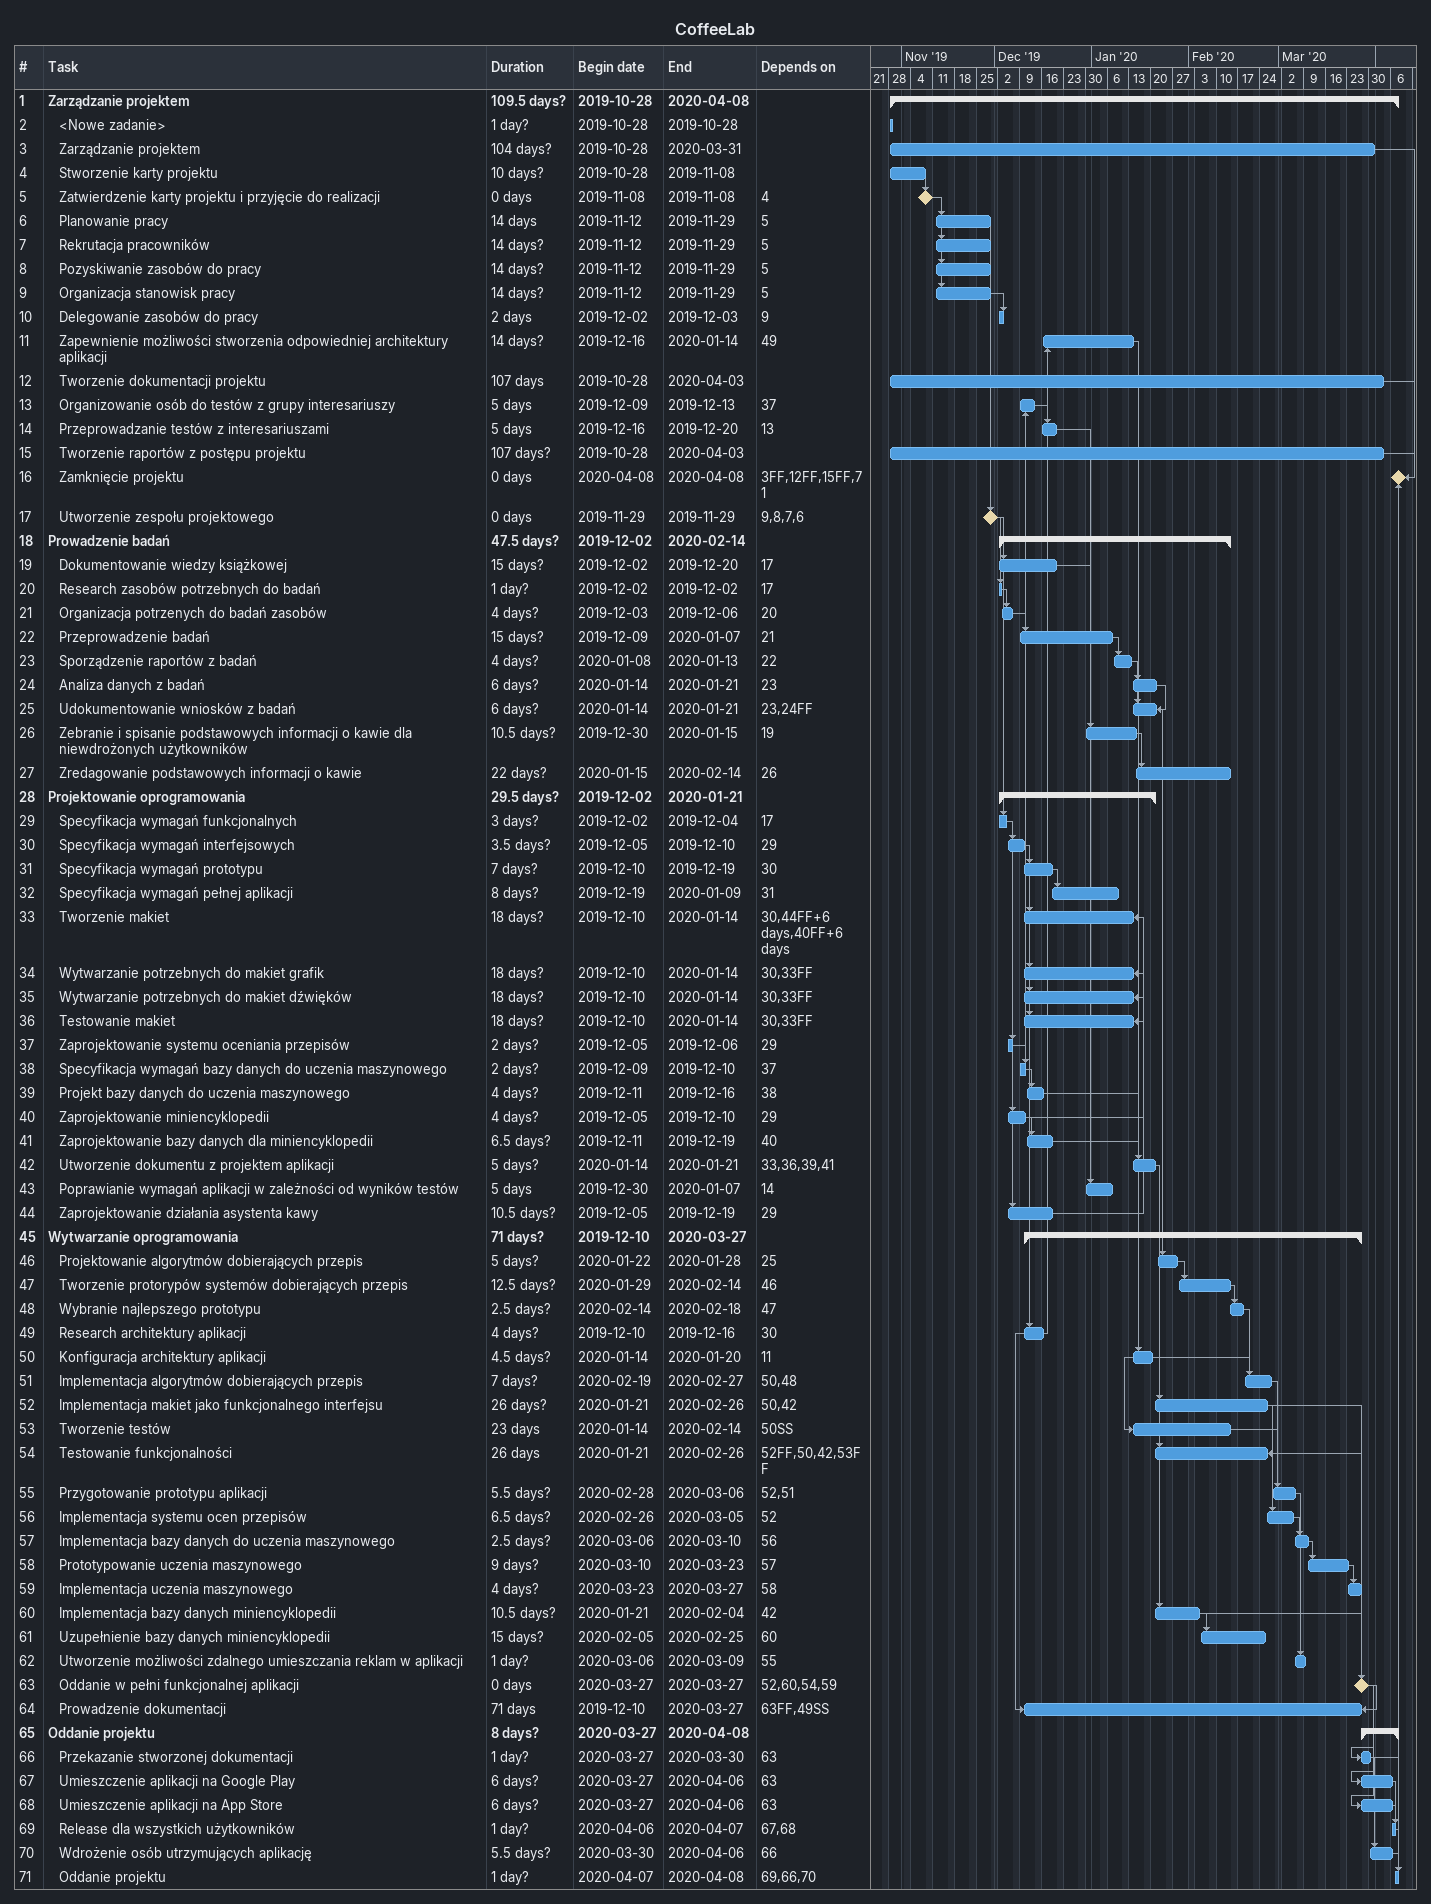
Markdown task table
CoffeeLab

| ID | Level | Task | Duration | Start | Finish | Predecessors |
|---|---|---|---|---|---|---|
| 1 | 1 | **Zarządzanie projektem** | 109.5d? | 2019-10-28 | 2020-04-08 |  |
| 2 | 2 | <Nowe zadanie> | 1d? | 2019-10-28 | 2019-10-28 |  |
| 3 | 2 | Zarządzanie projektem | 104d? | 2019-10-28 | 2020-03-31 |  |
| 4 | 2 | Stworzenie karty projektu | 10d? | 2019-10-28 | 2019-11-08 |  |
| 5 | 2 | Zatwierdzenie karty projektu i przyjęcie do realizacji | 0d | 2019-11-08 | 2019-11-08 | 4 |
| 6 | 2 | Planowanie pracy | 14d | 2019-11-12 | 2019-11-29 | 5 |
| 7 | 2 | Rekrutacja pracowników | 14d? | 2019-11-12 | 2019-11-29 | 5 |
| 8 | 2 | Pozyskiwanie zasobów do pracy | 14d? | 2019-11-12 | 2019-11-29 | 5 |
| 9 | 2 | Organizacja stanowisk pracy | 14d? | 2019-11-12 | 2019-11-29 | 5 |
| 10 | 2 | Delegowanie zasobów do pracy | 2d | 2019-12-02 | 2019-12-03 | 9 |
| 11 | 2 | Zapewnienie możliwości stworzenia odpowiedniej architektury aplikacji | 14d? | 2019-12-16 | 2020-01-14 | 49 |
| 12 | 2 | Tworzenie dokumentacji projektu | 107d | 2019-10-28 | 2020-04-03 |  |
| 13 | 2 | Organizowanie osób do testów z grupy interesariuszy | 5d | 2019-12-09 | 2019-12-13 | 37 |
| 14 | 2 | Przeprowadzanie testów z interesariuszami | 5d | 2019-12-16 | 2019-12-20 | 13 |
| 15 | 2 | Tworzenie raportów z postępu projektu | 107d? | 2019-10-28 | 2020-04-03 |  |
| 16 | 2 | Zamknięcie projektu | 0d | 2020-04-08 | 2020-04-08 | 3FF, 12FF, 15FF, 71 |
| 17 | 2 | Utworzenie zespołu projektowego | 0d | 2019-11-29 | 2019-11-29 | 9, 8, 7, 6 |
| 18 | 1 | **Prowadzenie badań** | 47.5d? | 2019-12-02 | 2020-02-14 |  |
| 19 | 2 | Dokumentowanie wiedzy książkowej | 15d? | 2019-12-02 | 2019-12-20 | 17 |
| 20 | 2 | Research zasobów potrzebnych do badań | 1d? | 2019-12-02 | 2019-12-02 | 17 |
| 21 | 2 | Organizacja potrzenych do badań zasobów | 4d? | 2019-12-03 | 2019-12-06 | 20 |
| 22 | 2 | Przeprowadzenie badań | 15d? | 2019-12-09 | 2020-01-07 | 21 |
| 23 | 2 | Sporządzenie raportów z badań | 4d? | 2020-01-08 | 2020-01-13 | 22 |
| 24 | 2 | Analiza danych z badań | 6d? | 2020-01-14 | 2020-01-21 | 23 |
| 25 | 2 | Udokumentowanie wniosków z badań | 6d? | 2020-01-14 | 2020-01-21 | 23, 24FF |
| 26 | 2 | Zebranie i spisanie podstawowych informacji o kawie dla niewdrożonych użytkowników | 10.5d? | 2019-12-30 | 2020-01-15 | 19 |
| 27 | 2 | Zredagowanie podstawowych informacji o kawie | 22d? | 2020-01-15 | 2020-02-14 | 26 |
| 28 | 1 | **Projektowanie oprogramowania** | 29.5d? | 2019-12-02 | 2020-01-21 |  |
| 29 | 2 | Specyfikacja wymagań funkcjonalnych | 3d? | 2019-12-02 | 2019-12-04 | 17 |
| 30 | 2 | Specyfikacja wymagań interfejsowych | 3.5d? | 2019-12-05 | 2019-12-10 | 29 |
| 31 | 2 | Specyfikacja wymagań prototypu | 7d? | 2019-12-10 | 2019-12-19 | 30 |
| 32 | 2 | Specyfikacja wymagań pełnej aplikacji | 8d? | 2019-12-19 | 2020-01-09 | 31 |
| 33 | 2 | Tworzenie makiet | 18d? | 2019-12-10 | 2020-01-14 | 30, 44FF+6d, 40FF+6d |
| 34 | 2 | Wytwarzanie potrzebnych do makiet grafik | 18d? | 2019-12-10 | 2020-01-14 | 30, 33FF |
| 35 | 2 | Wytwarzanie potrzebnych do makiet dźwięków | 18d? | 2019-12-10 | 2020-01-14 | 30, 33FF |
| 36 | 2 | Testowanie makiet | 18d? | 2019-12-10 | 2020-01-14 | 30, 33FF |
| 37 | 2 | Zaprojektowanie systemu oceniania przepisów | 2d? | 2019-12-05 | 2019-12-06 | 29 |
| 38 | 2 | Specyfikacja wymagań bazy danych do uczenia maszynowego | 2d? | 2019-12-09 | 2019-12-10 | 37 |
| 39 | 2 | Projekt bazy danych do uczenia maszynowego | 4d? | 2019-12-11 | 2019-12-16 | 38 |
| 40 | 2 | Zaprojektowanie miniencyklopedii | 4d? | 2019-12-05 | 2019-12-10 | 29 |
| 41 | 2 | Zaprojektowanie bazy danych dla miniencyklopedii | 6.5d? | 2019-12-11 | 2019-12-19 | 40 |
| 42 | 2 | Utworzenie dokumentu z projektem aplikacji | 5d? | 2020-01-14 | 2020-01-21 | 33, 36, 39, 41 |
| 43 | 2 | Poprawianie wymagań aplikacji w zależności od wyników testów | 5d | 2019-12-30 | 2020-01-07 | 14 |
| 44 | 2 | Zaprojektowanie działania asystenta kawy | 10.5d? | 2019-12-05 | 2019-12-19 | 29 |
| 45 | 1 | **Wytwarzanie oprogramowania** | 71d? | 2019-12-10 | 2020-03-27 |  |
| 46 | 2 | Projektowanie algorytmów dobierających przepis | 5d? | 2020-01-22 | 2020-01-28 | 25 |
| 47 | 2 | Tworzenie protorypów systemów dobierających przepis | 12.5d? | 2020-01-29 | 2020-02-14 | 46 |
| 48 | 2 | Wybranie najlepszego prototypu | 2.5d? | 2020-02-14 | 2020-02-18 | 47 |
| 49 | 2 | Research architektury aplikacji | 4d? | 2019-12-10 | 2019-12-16 | 30 |
| 50 | 2 | Konfiguracja architektury aplikacji | 4.5d? | 2020-01-14 | 2020-01-20 | 11 |
| 51 | 2 | Implementacja algorytmów dobierających przepis | 7d? | 2020-02-19 | 2020-02-27 | 50, 48 |
| 52 | 2 | Implementacja makiet jako funkcjonalnego interfejsu | 26d? | 2020-01-21 | 2020-02-26 | 50, 42 |
| 53 | 2 | Tworzenie testów | 23d | 2020-01-14 | 2020-02-14 | 50SS |
| 54 | 2 | Testowanie funkcjonalności | 26d | 2020-01-21 | 2020-02-26 | 52FF, 50, 42, 53FF |
| 55 | 2 | Przygotowanie prototypu aplikacji | 5.5d? | 2020-02-28 | 2020-03-06 | 52, 51 |
| 56 | 2 | Implementacja systemu ocen przepisów | 6.5d? | 2020-02-26 | 2020-03-05 | 52 |
| 57 | 2 | Implementacja bazy danych do uczenia maszynowego | 2.5d? | 2020-03-06 | 2020-03-10 | 56 |
| 58 | 2 | Prototypowanie uczenia maszynowego | 9d? | 2020-03-10 | 2020-03-23 | 57 |
| 59 | 2 | Implementacja uczenia maszynowego | 4d? | 2020-03-23 | 2020-03-27 | 58 |
| 60 | 2 | Implementacja bazy danych miniencyklopedii | 10.5d? | 2020-01-21 | 2020-02-04 | 42 |
| 61 | 2 | Uzupełnienie bazy danych miniencyklopedii | 15d? | 2020-02-05 | 2020-02-25 | 60 |
| 62 | 2 | Utworzenie możliwości zdalnego umieszczania reklam w aplikacji | 1d? | 2020-03-06 | 2020-03-09 | 55 |
| 63 | 2 | Oddanie w pełni funkcjonalnej aplikacji | 0d | 2020-03-27 | 2020-03-27 | 52, 60, 54, 59 |
| 64 | 2 | Prowadzenie dokumentacji | 71d | 2019-12-10 | 2020-03-27 | 63FF, 49SS |
| 65 | 1 | **Oddanie projektu** | 8d? | 2020-03-27 | 2020-04-08 |  |
| 66 | 2 | Przekazanie stworzonej dokumentacji | 1d? | 2020-03-27 | 2020-03-30 | 63 |
| 67 | 2 | Umieszczenie aplikacji na Google Play | 6d? | 2020-03-27 | 2020-04-06 | 63 |
| 68 | 2 | Umieszczenie aplikacji na App Store | 6d? | 2020-03-27 | 2020-04-06 | 63 |
| 69 | 2 | Release dla wszystkich użytkowników | 1d? | 2020-04-06 | 2020-04-07 | 67, 68 |
| 70 | 2 | Wdrożenie osób utrzymujących aplikację | 5.5d? | 2020-03-30 | 2020-04-06 | 66 |
| 71 | 2 | Oddanie projektu | 1d? | 2020-04-07 | 2020-04-08 | 69, 66, 70 |
